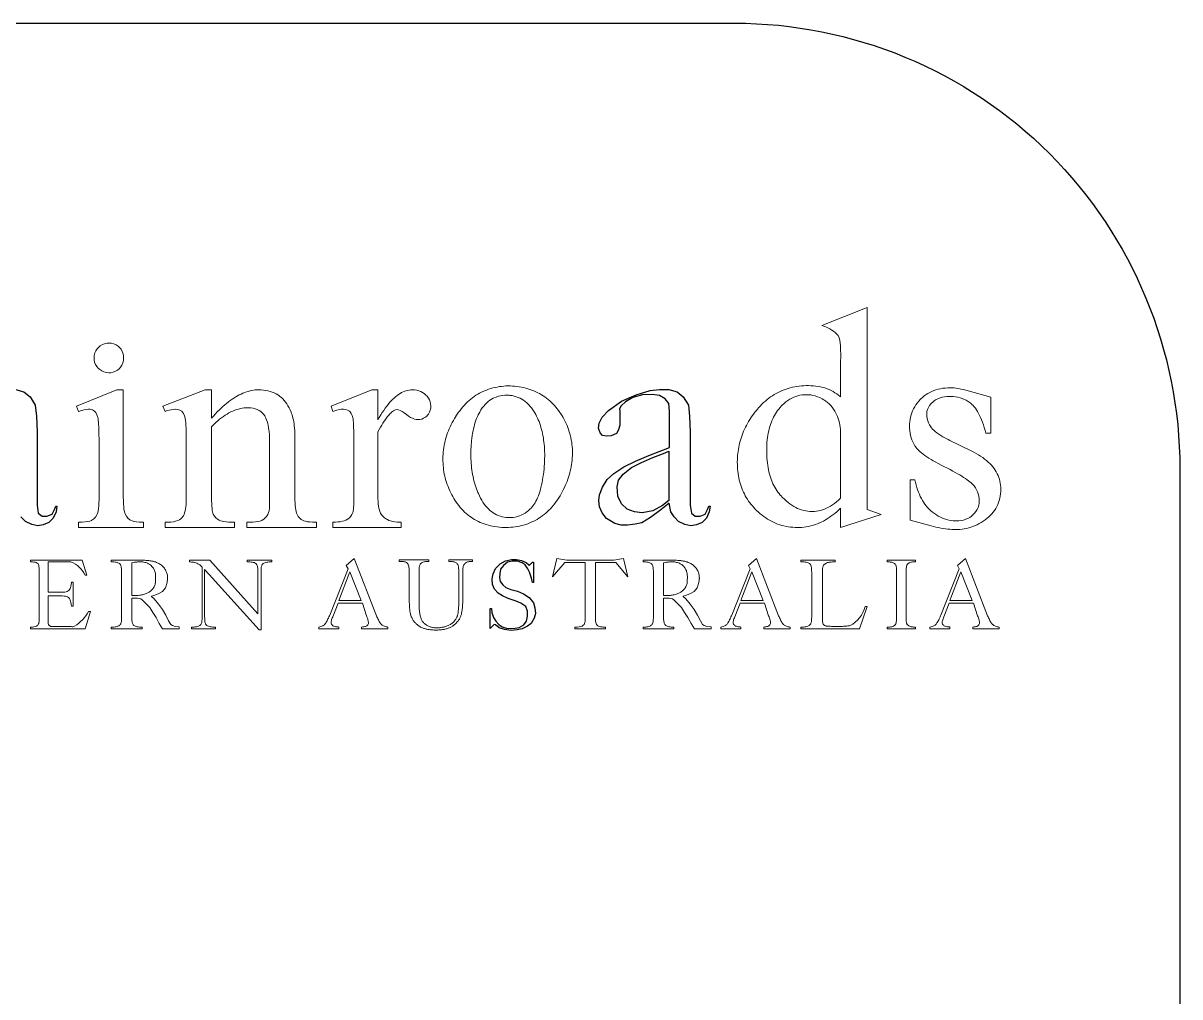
# Model space of a CAD drawing. Extents: x 96 to 963, y -1324 to 251.
# Drawn here: x 221.19 to 247.16, y 228.86 to 250.72 of the extents above; entities that cross this region are included whole.
import ezdxf

# ---------------------------------------------------------------- set-up
doc = ezdxf.new("R2010")
doc.units = 0
doc.header["$LTSCALE"] = 12
doc.header["$MEASUREMENT"] = 0
doc.layers.add('L18', color=4, linetype='CONTINUOUS')
doc.layers.add('L35', color=3, linetype='CONTINUOUS')

msp = doc.modelspace()

# ---------------------------------------------------------------- linework, layer by layer
at = {"layer": 'L18', "lineweight": 0}
for points in [[(239.121, 243.936, -0.102516), (239.459, 243.742), (239.484, 243.706), (239.505, 243.66), (239.522, 243.603), (239.526, 243.582), (239.53, 243.557), (239.533, 243.527), (239.535, 243.493), (239.538, 243.453), (239.54, 243.409), (239.542, 243.361), (239.544, 243.307), (239.545, 243.249), (239.538, 243.101), (239.538, 243.034), (239.539, 242.962), (239.539, 242.885), (239.539, 242.331), (239.533, 242.336), (239.494, 242.368), (239.455, 242.398), (239.414, 242.425), (239.372, 242.451), (239.328, 242.474), (239.283, 242.494), (239.236, 242.513), (239.189, 242.53), (239.14, 242.544), (239.089, 242.556), (239.038, 242.566), (238.985, 242.574), (238.931, 242.579), (238.875, 242.582), (238.818, 242.583), (238.768, 242.583), (238.715, 242.58), (238.663, 242.577), (238.611, 242.571), (238.56, 242.564), (238.51, 242.555), (238.461, 242.545), (238.412, 242.534), (238.365, 242.52), (238.318, 242.505), (238.271, 242.489), (238.226, 242.47), (238.181, 242.451), (238.137, 242.429), (238.094, 242.406), (238.052, 242.382), (238.01, 242.356), (237.969, 242.328), (237.929, 242.299), (237.889, 242.268), (237.851, 242.236), (237.813, 242.201), (237.776, 242.166), (237.739, 242.128), (237.704, 242.09), (237.669, 242.049), (237.65, 242.026), (237.617, 241.985), (237.586, 241.944), (237.557, 241.903), (237.528, 241.861), (237.501, 241.819), (237.475, 241.777), (237.45, 241.734), (237.427, 241.691), (237.405, 241.648), (237.384, 241.604), (237.364, 241.561), (237.346, 241.516), (237.329, 241.472), (237.313, 241.427), (237.298, 241.382), (237.285, 241.337), (237.273, 241.291), (237.263, 241.245), (237.253, 241.199), (237.245, 241.152), (237.238, 241.105), (237.232, 241.058), (237.228, 241.011), (237.225, 240.963), (237.223, 240.915), (237.222, 240.866), (237.223, 240.814), (237.225, 240.761), (237.228, 240.71), (237.233, 240.659), (237.239, 240.608), (237.247, 240.559), (237.256, 240.511), (237.267, 240.463), (237.279, 240.416), (237.292, 240.37), (237.307, 240.325), (237.323, 240.28), (237.34, 240.237), (237.359, 240.194), (237.38, 240.152), (237.401, 240.111), (237.424, 240.07), (237.449, 240.031), (237.475, 239.992), (237.502, 239.954), (237.531, 239.917), (237.561, 239.881), (237.593, 239.846), (237.625, 239.811), (237.656, 239.781), (237.696, 239.743), (237.736, 239.708), (237.777, 239.675), (237.818, 239.643), (237.861, 239.613), (237.903, 239.585), (237.947, 239.56), (237.991, 239.536), (238.036, 239.514), (238.081, 239.494), (238.127, 239.476), (238.174, 239.459), (238.221, 239.445), (238.269, 239.432), (238.318, 239.422), (238.367, 239.413), (238.417, 239.407), (238.467, 239.402), (238.518, 239.399), (238.57, 239.398), (238.606, 239.399), (238.661, 239.401), (238.714, 239.406), (238.767, 239.413), (238.819, 239.422), (238.87, 239.433), (238.92, 239.446), (238.97, 239.462), (239.019, 239.48), (239.067, 239.5), (239.075, 239.503), (239.116, 239.522), (239.158, 239.543), (239.199, 239.566), (239.241, 239.592), (239.283, 239.619), (239.325, 239.649), (239.368, 239.68), (239.41, 239.714), (239.453, 239.75), (239.496, 239.788), (239.539, 239.828), (239.539, 239.398), (240.448, 239.692), (240.134, 239.798), (240.134, 244.338)], [(222.27, 237.175), (222.173, 237.174), (222.138, 237.172), (222.1, 237.172), (221.865, 237.172), (221.837, 237.173), (221.807, 237.177), (221.787, 237.186), (221.774, 237.195), (221.758, 237.221), (221.755, 237.234), (221.752, 237.26), (221.75, 237.297), (221.75, 237.345), (221.75, 237.86), (222.055, 237.86), (222.074, 237.86), (222.108, 237.858), (222.138, 237.853), (222.163, 237.847), (222.184, 237.837), (222.208, 237.822), (222.229, 237.8), (222.245, 237.775), (222.248, 237.766), (222.254, 237.744), (222.261, 237.714), (222.267, 237.676), (222.273, 237.63), (222.311, 237.63), (222.311, 238.168), (222.273, 238.168), (222.273, 238.156), (222.269, 238.117), (222.262, 238.082), (222.254, 238.051), (222.243, 238.025), (222.23, 238.002), (222.214, 237.983), (222.202, 237.974), (222.182, 237.963), (222.158, 237.954), (222.128, 237.948), (222.094, 237.945), (222.055, 237.943), (221.75, 237.943), (221.75, 238.625), (222.225, 238.625), (222.263, 238.624, -0.194471), (222.58, 238.327), (222.619, 238.327), (222.519, 238.665), (221.354, 238.665), (221.354, 238.623), (221.403, 238.623), (221.427, 238.622), (221.458, 238.618), (221.486, 238.608), (221.508, 238.595), (221.526, 238.578), (221.533, 238.567), (221.54, 238.546), (221.546, 238.519), (221.55, 238.485), (221.552, 238.444), (221.553, 238.396), (221.553, 237.393), (221.553, 237.365), (221.552, 237.324), (221.549, 237.29), (221.546, 237.263), (221.542, 237.244), (221.537, 237.233), (221.521, 237.208), (221.497, 237.189), (221.488, 237.184), (221.461, 237.173), (221.433, 237.165), (221.403, 237.163), (221.354, 237.163), (221.354, 237.121), (222.579, 237.121), (222.699, 237.508), (222.658, 237.508, -0.121442), (222.346, 237.18, -0.261254)], [(240.136, 237.623), (240.093, 237.623, -0.210234), (239.752, 237.194), (239.741, 237.192), (239.722, 237.189), (239.702, 237.186), (239.681, 237.184), (239.657, 237.182), (239.632, 237.18), (239.606, 237.179), (239.578, 237.178), (239.549, 237.178), (239.518, 237.178), (239.394, 237.178), (239.367, 237.178), (239.334, 237.178), (239.304, 237.179), (239.278, 237.18), (239.255, 237.181), (239.236, 237.183), (239.22, 237.184), (239.207, 237.187), (239.198, 237.189), (239.182, 237.196), (239.165, 237.209), (239.152, 237.224), (239.149, 237.23), (239.144, 237.244), (239.14, 237.26), (239.136, 237.279), (239.134, 237.302), (239.133, 237.326), (239.132, 237.354), (239.132, 238.366), (239.132, 238.386), (239.133, 238.415), (239.134, 238.441), (239.136, 238.464), (239.138, 238.485), (239.141, 238.503), (239.144, 238.518), (239.148, 238.53), (239.152, 238.54), (239.158, 238.549), (239.17, 238.564), (239.186, 238.577), (239.205, 238.589), (239.227, 238.6), (239.235, 238.604), (239.25, 238.608), (239.267, 238.613), (239.286, 238.616), (239.308, 238.619), (239.332, 238.621), (239.358, 238.623), (239.386, 238.623), (239.416, 238.623), (239.416, 238.665), (238.647, 238.665), (238.647, 238.623), (238.711, 238.623), (238.72, 238.623), (238.745, 238.622), (238.768, 238.618), (238.789, 238.613), (238.809, 238.606), (238.826, 238.597), (238.842, 238.586), (238.857, 238.573), (238.859, 238.571), (238.866, 238.561), (238.872, 238.549), (238.877, 238.534), (238.881, 238.517), (238.885, 238.497), (238.888, 238.474), (238.89, 238.45), (238.891, 238.422), (238.892, 238.392), (238.892, 237.396), (238.892, 237.381), (238.891, 237.353), (238.89, 237.327), (238.887, 237.303), (238.884, 237.283), (238.881, 237.265), (238.876, 237.25), (238.871, 237.237), (238.865, 237.227), (238.864, 237.225), (238.851, 237.21), (238.837, 237.198), (238.82, 237.187), (238.802, 237.179), (238.782, 237.172), (238.76, 237.167), (238.737, 237.164), (238.711, 237.163), (238.647, 237.163), (238.647, 237.121), (239.962, 237.121)]]:
    msp.add_lwpolyline(points, format="xyb", close=True, dxfattribs=at)
for points in [[(223.116, 243.538), (223.076, 243.536), (223.02, 243.525), (222.969, 243.506), (222.922, 243.479), (222.88, 243.442), (222.853, 243.412), (222.821, 243.366), (222.799, 243.317), (222.786, 243.263), (222.781, 243.207), (222.783, 243.166), (222.794, 243.112), (222.814, 243.061), (222.842, 243.014), (222.88, 242.97), (222.91, 242.944), (222.956, 242.912), (223.005, 242.89), (223.059, 242.877), (223.116, 242.872), (223.156, 242.874), (223.21, 242.885), (223.261, 242.905), (223.308, 242.933), (223.351, 242.97), (223.377, 242.999), (223.407, 243.046), (223.429, 243.096), (223.442, 243.149), (223.446, 243.207), (223.444, 243.245), (223.434, 243.3), (223.415, 243.351), (223.388, 243.399), (223.351, 243.442), (223.323, 243.468), (223.276, 243.498), (223.226, 243.52), (223.173, 243.533), (223.116, 243.538)], [(224.428, 238.206), (224.43, 238.224), (224.432, 238.246), (224.433, 238.268), (224.432, 238.286), (224.43, 238.308), (224.428, 238.33), (224.424, 238.35), (224.418, 238.371), (224.412, 238.39), (224.404, 238.41), (224.395, 238.428), (224.385, 238.447), (224.374, 238.464), (224.361, 238.481), (224.348, 238.498), (224.342, 238.504), (224.326, 238.52), (224.31, 238.535), (224.293, 238.55), (224.276, 238.563), (224.258, 238.575), (224.24, 238.587), (224.221, 238.597), (224.201, 238.607), (224.181, 238.615), (224.161, 238.623), (224.14, 238.63), (224.138, 238.63), (224.123, 238.634), (224.107, 238.638), (224.091, 238.642), (224.073, 238.645), (224.054, 238.648), (224.035, 238.651), (224.014, 238.653), (223.993, 238.656), (223.97, 238.658), (223.947, 238.659), (223.923, 238.661), (223.898, 238.662), (223.872, 238.663), (223.845, 238.664), (223.817, 238.665), (223.788, 238.665), (223.758, 238.665), (223.168, 238.665), (223.168, 238.623), (223.229, 238.623), (223.254, 238.622), (223.278, 238.619), (223.299, 238.614), (223.319, 238.607), (223.337, 238.598), (223.353, 238.587), (223.367, 238.573), (223.374, 238.565), (223.38, 238.553), (223.386, 238.539), (223.39, 238.522), (223.394, 238.501), (223.397, 238.478), (223.399, 238.452), (223.4, 238.424), (223.401, 238.392), (223.401, 237.394), (223.401, 237.393), (223.4, 237.362), (223.399, 237.334), (223.397, 237.308), (223.395, 237.286), (223.391, 237.267), (223.387, 237.251), (223.382, 237.237), (223.376, 237.227), (223.366, 237.215), (223.352, 237.201), (223.337, 237.189), (223.319, 237.18), (223.299, 237.173), (223.278, 237.167), (223.254, 237.164), (223.229, 237.163), (223.168, 237.163), (223.168, 237.121), (223.862, 237.121), (223.862, 237.163), (223.799, 237.163), (223.776, 237.164), (223.752, 237.167), (223.731, 237.172), (223.711, 237.179), (223.693, 237.189), (223.677, 237.2), (223.663, 237.213), (223.657, 237.221), (223.65, 237.233), (223.645, 237.247), (223.64, 237.265), (223.636, 237.285), (223.633, 237.308), (223.631, 237.334), (223.63, 237.363), (223.629, 237.394), (223.629, 237.811), (223.756, 237.807), (223.833, 237.799), (223.863, 237.777), (223.945, 237.689), (224.031, 237.598), (224.1, 237.489), (224.178, 237.374), (224.247, 237.24), (224.322, 237.121), (224.696, 237.121), (224.696, 237.166), (224.6, 237.174), (224.544, 237.195), (224.504, 237.219), (224.456, 237.299), (224.392, 237.43), (224.317, 237.553), (224.229, 237.673), (224.13, 237.796), (224.068, 237.847), (224.068, 237.855), (224.122, 237.868), (224.221, 237.905), (224.32, 237.964), (224.384, 238.042), (224.424, 238.159), (224.433, 238.268)], [(236.365, 238.206), (236.367, 238.224), (236.369, 238.246), (236.37, 238.268), (236.369, 238.286), (236.368, 238.308), (236.365, 238.33), (236.361, 238.35), (236.355, 238.371), (236.349, 238.39), (236.341, 238.41), (236.333, 238.428), (236.322, 238.447), (236.311, 238.464), (236.298, 238.481), (236.285, 238.498), (236.279, 238.504), (236.263, 238.52), (236.247, 238.535), (236.23, 238.55), (236.213, 238.563), (236.195, 238.575), (236.177, 238.587), (236.158, 238.597), (236.139, 238.607), (236.119, 238.615), (236.098, 238.623), (236.077, 238.63), (236.075, 238.63), (236.061, 238.634), (236.045, 238.638), (236.028, 238.642), (236.01, 238.645), (235.991, 238.648), (235.972, 238.651), (235.951, 238.653), (235.93, 238.656), (235.908, 238.658), (235.884, 238.659), (235.86, 238.661), (235.835, 238.662), (235.809, 238.663), (235.782, 238.664), (235.754, 238.665), (235.725, 238.665), (235.695, 238.665), (235.105, 238.665), (235.105, 238.623), (235.166, 238.623), (235.191, 238.622), (235.215, 238.619), (235.236, 238.614), (235.256, 238.607), (235.274, 238.598), (235.29, 238.587), (235.305, 238.573), (235.311, 238.565), (235.317, 238.553), (235.323, 238.539), (235.327, 238.522), (235.331, 238.501), (235.334, 238.478), (235.336, 238.452), (235.338, 238.424), (235.338, 238.392), (235.338, 237.394), (235.338, 237.393), (235.338, 237.362), (235.336, 237.334), (235.334, 237.308), (235.332, 237.286), (235.328, 237.267), (235.324, 237.251), (235.319, 237.237), (235.313, 237.227), (235.303, 237.215), (235.289, 237.201), (235.274, 237.189), (235.256, 237.18), (235.236, 237.173), (235.215, 237.167), (235.191, 237.164), (235.166, 237.163), (235.105, 237.163), (235.105, 237.121), (235.799, 237.121), (235.799, 237.163), (235.736, 237.163), (235.713, 237.164), (235.69, 237.167), (235.668, 237.172), (235.648, 237.179), (235.63, 237.189), (235.614, 237.2), (235.6, 237.213), (235.594, 237.221), (235.587, 237.233), (235.582, 237.247), (235.577, 237.265), (235.573, 237.285), (235.57, 237.308), (235.568, 237.334), (235.567, 237.363), (235.566, 237.394), (235.566, 237.811), (235.693, 237.807), (235.77, 237.799), (235.8, 237.777), (235.883, 237.689), (235.968, 237.598), (236.038, 237.489), (236.115, 237.374), (236.185, 237.24), (236.259, 237.121), (236.633, 237.121), (236.633, 237.166), (236.537, 237.174), (236.481, 237.195), (236.441, 237.219), (236.393, 237.299), (236.329, 237.43), (236.254, 237.553), (236.166, 237.673), (236.067, 237.796), (236.006, 237.847), (236.006, 237.855), (236.059, 237.868), (236.158, 237.905), (236.257, 237.964), (236.321, 238.042), (236.361, 238.159), (236.37, 238.268)], [(241.225, 238.665), (240.583, 238.665), (240.583, 238.623), (240.637, 238.623), (240.638, 238.623), (240.656, 238.622), (240.673, 238.62), (240.689, 238.616), (240.706, 238.611), (240.722, 238.604), (240.738, 238.596), (240.752, 238.586), (240.766, 238.574), (240.776, 238.561), (240.783, 238.547), (240.786, 238.541), (240.788, 238.529), (240.791, 238.516), (240.793, 238.501), (240.795, 238.483), (240.796, 238.464), (240.797, 238.442), (240.797, 238.418), (240.798, 238.392), (240.798, 237.395), (240.798, 237.393), (240.797, 237.366), (240.797, 237.342), (240.795, 237.319), (240.793, 237.299), (240.791, 237.281), (240.788, 237.264), (240.785, 237.25), (240.781, 237.238), (240.776, 237.227), (240.771, 237.219), (240.762, 237.209), (240.751, 237.198), (240.739, 237.189), (240.725, 237.181), (240.71, 237.175), (240.693, 237.17), (240.676, 237.166), (240.657, 237.164), (240.637, 237.163), (240.583, 237.163), (240.583, 237.121), (241.225, 237.121), (241.225, 237.163), (241.171, 237.163), (241.17, 237.163), (241.153, 237.164), (241.136, 237.166), (241.119, 237.17), (241.102, 237.175), (241.086, 237.182), (241.07, 237.191), (241.055, 237.201), (241.042, 237.213), (241.031, 237.226), (241.024, 237.24), (241.022, 237.246), (241.019, 237.257), (241.017, 237.27), (241.014, 237.286), (241.013, 237.303), (241.011, 237.323), (241.01, 237.345), (241.01, 237.369), (241.01, 237.395), (241.01, 238.392), (241.01, 238.395), (241.01, 238.421), (241.011, 238.445), (241.012, 238.468), (241.014, 238.488), (241.017, 238.506), (241.02, 238.522), (241.023, 238.537), (241.027, 238.549), (241.032, 238.559), (241.037, 238.568), (241.046, 238.577), (241.057, 238.588), (241.069, 238.597), (241.083, 238.605), (241.098, 238.612), (241.114, 238.617), (241.132, 238.62), (241.151, 238.623), (241.171, 238.623), (241.225, 238.623), (241.225, 238.665)]]:
    msp.add_lwpolyline(points, dxfattribs=at)
for points in [[(231.478, 242.435), (231.437, 242.414), (231.396, 242.39), (231.355, 242.366), (231.315, 242.339), (231.277, 242.311), (231.239, 242.282), (231.202, 242.25), (231.166, 242.217), (231.13, 242.183), (231.096, 242.147), (231.062, 242.109), (231.029, 242.069), (230.997, 242.028), (230.966, 241.985), (230.935, 241.941), (230.906, 241.895), (230.902, 241.89), (230.875, 241.845), (230.849, 241.799), (230.824, 241.753), (230.8, 241.707), (230.778, 241.661), (230.757, 241.615), (230.738, 241.568), (230.72, 241.522), (230.704, 241.475), (230.688, 241.428), (230.675, 241.381), (230.663, 241.334), (230.652, 241.287), (230.642, 241.239), (230.634, 241.192), (230.627, 241.144), (230.622, 241.096), (230.622, 241.092), (230.618, 241.041), (230.615, 240.99), (230.614, 240.94), (230.614, 240.89), (230.616, 240.84), (230.619, 240.791), (230.623, 240.742), (230.629, 240.693), (230.637, 240.645), (230.645, 240.597), (230.655, 240.549), (230.667, 240.502), (230.68, 240.455), (230.694, 240.408), (230.71, 240.361), (230.728, 240.315), (230.746, 240.27), (230.766, 240.224), (230.788, 240.179), (230.811, 240.134), (230.836, 240.09), (230.861, 240.046), (230.883, 240.011), (230.911, 239.968), (230.94, 239.927), (230.97, 239.888), (231.001, 239.849), (231.033, 239.813), (231.067, 239.778), (231.101, 239.744), (231.136, 239.712), (231.172, 239.682), (231.209, 239.653), (231.247, 239.626), (231.286, 239.6), (231.326, 239.576), (231.367, 239.553), (231.409, 239.532), (231.452, 239.513), (231.496, 239.494), (231.541, 239.478), (231.587, 239.463), (231.633, 239.449), (231.681, 239.437), (231.73, 239.427), (231.78, 239.418), (231.831, 239.411), (231.883, 239.405), (231.933, 239.401), (231.984, 239.399), (232.035, 239.398), (232.085, 239.399), (232.135, 239.402), (232.185, 239.406), (232.234, 239.412), (232.282, 239.42), (232.331, 239.429), (232.378, 239.44), (232.426, 239.453), (232.472, 239.467), (232.519, 239.483), (232.565, 239.502), (232.611, 239.521), (232.656, 239.542), (232.684, 239.557), (232.726, 239.58), (232.767, 239.604), (232.806, 239.631), (232.845, 239.658), (232.884, 239.688), (232.921, 239.718), (232.957, 239.751), (232.992, 239.784), (233.027, 239.82), (233.06, 239.857), (233.093, 239.896), (233.125, 239.936), (233.156, 239.978), (233.186, 240.021), (233.215, 240.065), (233.243, 240.112), (233.267, 240.153), (233.292, 240.199), (233.316, 240.246), (233.339, 240.293), (233.361, 240.339), (233.381, 240.386), (233.4, 240.433), (233.417, 240.48), (233.433, 240.527), (233.448, 240.574), (233.461, 240.622), (233.473, 240.669), (233.484, 240.716), (233.493, 240.763), (233.501, 240.811), (233.508, 240.858), (233.513, 240.906), (233.513, 240.912), (233.518, 240.963), (233.52, 241.014), (233.521, 241.065), (233.521, 241.115), (233.519, 241.165), (233.515, 241.214), (233.511, 241.263), (233.504, 241.312), (233.496, 241.36), (233.487, 241.408), (233.476, 241.455), (233.464, 241.502), (233.45, 241.549), (233.435, 241.595), (233.418, 241.641), (233.4, 241.686), (233.381, 241.731), (233.36, 241.776), (233.337, 241.82), (233.313, 241.864), (233.287, 241.907), (233.26, 241.951), (233.239, 241.982), (233.21, 242.023), (233.18, 242.063), (233.149, 242.101), (233.116, 242.138), (233.084, 242.173), (233.049, 242.207), (233.014, 242.239), (232.978, 242.271), (232.941, 242.3), (232.903, 242.328), (232.864, 242.354), (232.825, 242.379), (232.784, 242.403), (232.742, 242.425), (232.7, 242.445), (232.656, 242.464), (232.611, 242.482), (232.566, 242.498), (232.519, 242.513), (232.472, 242.526), (232.423, 242.538), (232.374, 242.548), (232.324, 242.557), (232.272, 242.564), (232.22, 242.57), (232.177, 242.573), (232.127, 242.575), (232.078, 242.576), (232.028, 242.575), (231.979, 242.572), (231.93, 242.567), (231.881, 242.561), (231.833, 242.552), (231.784, 242.542), (231.736, 242.53), (231.688, 242.517), (231.64, 242.501), (231.592, 242.484), (231.545, 242.465), (231.498, 242.444)], [(242.141, 239.546), (242.121, 239.546), (242.069, 239.548), (242.019, 239.554), (241.969, 239.563), (241.921, 239.575), (241.873, 239.59), (241.826, 239.608), (241.78, 239.628), (241.734, 239.652), (241.69, 239.679), (241.646, 239.709), (241.603, 239.742), (241.561, 239.778), (241.554, 239.784), (241.521, 239.816), (241.49, 239.85), (241.459, 239.886), (241.43, 239.924), (241.403, 239.964), (241.378, 240.005), (241.353, 240.049), (241.33, 240.095), (241.309, 240.143), (241.289, 240.192), (241.27, 240.244), (241.253, 240.297), (241.237, 240.353), (241.223, 240.41), (241.21, 240.47), (241.102, 240.47), (241.102, 239.56), (241.57, 239.433), (241.627, 239.419), (241.682, 239.407), (241.737, 239.395), (241.79, 239.385), (241.842, 239.376), (241.893, 239.369), (241.944, 239.363), (241.993, 239.358), (242.041, 239.355), (242.088, 239.353), (242.134, 239.352), (242.163, 239.353), (242.215, 239.355), (242.266, 239.36), (242.317, 239.367), (242.367, 239.377), (242.416, 239.389), (242.464, 239.404), (242.512, 239.42), (242.56, 239.439), (242.606, 239.461), (242.652, 239.485), (242.697, 239.511), (242.741, 239.54), (242.785, 239.571), (242.828, 239.605), (242.859, 239.631), (242.897, 239.666), (242.933, 239.703), (242.965, 239.742), (242.995, 239.782), (243.022, 239.823), (243.046, 239.866), (243.067, 239.911), (243.085, 239.957), (243.101, 240.004), (243.113, 240.053), (243.124, 240.103), (243.131, 240.155), (243.135, 240.209), (243.136, 240.263), (243.135, 240.304), (243.132, 240.349), (243.126, 240.394), (243.117, 240.437), (243.106, 240.48), (243.092, 240.522), (243.076, 240.564), (243.057, 240.604), (243.036, 240.644), (243.012, 240.683), (242.986, 240.722), (242.957, 240.759), (242.926, 240.796), (242.892, 240.831), (242.855, 240.867), (242.816, 240.901), (242.774, 240.934), (242.73, 240.967), (242.684, 240.999), (242.634, 241.03), (242.582, 241.06), (242.528, 241.09), (242.471, 241.119), (241.993, 241.351), (241.952, 241.372), (241.892, 241.403), (241.838, 241.433), (241.787, 241.463), (241.742, 241.493), (241.7, 241.522), (241.663, 241.551), (241.631, 241.58), (241.604, 241.608), (241.58, 241.636), (241.564, 241.658), (241.537, 241.701), (241.515, 241.746), (241.497, 241.793), (241.485, 241.844), (241.478, 241.896), (241.476, 241.951), (241.476, 241.957), (241.48, 242.004), (241.492, 242.05), (241.512, 242.094), (241.539, 242.138), (241.574, 242.179), (241.616, 242.22), (241.643, 242.241), (241.683, 242.268), (241.726, 242.29), (241.772, 242.308), (241.821, 242.323), (241.873, 242.333), (241.928, 242.339), (241.987, 242.341), (242.012, 242.341), (242.068, 242.338), (242.122, 242.332), (242.174, 242.322), (242.224, 242.31), (242.272, 242.294), (242.319, 242.275), (242.363, 242.253), (242.405, 242.227), (242.446, 242.199), (242.485, 242.167), (242.489, 242.163), (242.515, 242.137), (242.541, 242.108), (242.567, 242.075), (242.592, 242.039), (242.616, 242), (242.639, 241.958), (242.662, 241.913), (242.684, 241.865), (242.706, 241.814), (242.726, 241.76), (242.746, 241.702), (242.766, 241.642), (242.784, 241.578), (242.802, 241.512), (242.91, 241.512), (242.91, 242.325), (242.351, 242.481), (242.294, 242.495), (242.24, 242.507), (242.188, 242.517), (242.137, 242.525), (242.089, 242.53), (242.043, 242.533), (242, 242.534), (241.944, 242.533), (241.888, 242.529), (241.834, 242.523), (241.782, 242.514), (241.732, 242.503), (241.682, 242.489), (241.635, 242.472), (241.589, 242.453), (241.544, 242.432), (241.501, 242.407), (241.46, 242.381), (241.42, 242.351), (241.381, 242.32), (241.345, 242.285), (241.329, 242.27), (241.294, 242.232), (241.261, 242.192), (241.231, 242.151), (241.204, 242.109), (241.18, 242.065), (241.158, 242.02), (241.14, 241.973), (241.125, 241.926), (241.112, 241.876), (241.102, 241.826), (241.094, 241.774), (241.09, 241.72), (241.089, 241.666), (241.09, 241.624), (241.094, 241.568), (241.1, 241.514), (241.11, 241.462), (241.124, 241.412), (241.14, 241.364), (241.16, 241.319), (241.182, 241.275), (241.208, 241.234), (241.236, 241.194), (241.247, 241.181), (241.27, 241.154), (241.296, 241.127), (241.326, 241.1), (241.359, 241.072), (241.395, 241.043), (241.434, 241.014), (241.476, 240.985), (241.522, 240.956), (241.57, 240.925), (241.621, 240.895), (241.676, 240.864), (241.734, 240.832), (241.795, 240.8), (241.859, 240.768), (241.873, 240.761), (241.937, 240.729), (241.999, 240.697), (242.057, 240.666), (242.112, 240.636), (242.165, 240.606), (242.214, 240.577), (242.26, 240.55), (242.303, 240.523), (242.342, 240.497), (242.379, 240.471), (242.412, 240.447), (242.443, 240.423), (242.47, 240.4), (242.494, 240.378), (242.503, 240.369), (242.538, 240.33), (242.568, 240.289), (242.594, 240.246), (242.614, 240.201), (242.63, 240.153), (242.642, 240.104), (242.649, 240.052), (242.652, 239.998), (242.649, 239.947), (242.64, 239.896), (242.626, 239.848), (242.606, 239.803), (242.58, 239.76), (242.548, 239.719), (242.511, 239.68), (242.479, 239.653), (242.439, 239.625), (242.396, 239.6), (242.35, 239.581), (242.302, 239.565), (242.251, 239.554), (242.197, 239.548)], [(223.439, 242.488), (223.294, 242.488), (222.39, 242.121), (222.436, 242.003), (222.437, 242.004), (222.5, 242.025), (222.558, 242.04), (222.611, 242.049), (222.659, 242.053), (222.693, 242.051), (222.749, 242.038), (222.793, 242.013), (222.822, 241.979), (222.847, 241.93), (222.865, 241.866), (222.866, 241.864), (222.871, 241.835), (222.875, 241.8), (222.879, 241.759), (222.883, 241.713), (222.886, 241.662), (222.889, 241.604), (222.891, 241.541), (222.893, 241.473), (222.894, 241.399), (222.895, 241.319), (222.895, 241.233), (222.895, 240.076), (222.895, 240.021), (222.892, 239.948), (222.888, 239.882), (222.882, 239.824), (222.874, 239.775), (222.864, 239.733), (222.852, 239.7), (222.842, 239.68), (222.811, 239.63), (222.774, 239.589), (222.731, 239.559), (222.722, 239.554), (222.686, 239.541), (222.639, 239.53), (222.581, 239.522), (222.514, 239.518), (222.436, 239.516), (222.436, 239.398), (223.894, 239.398), (223.894, 239.516), (223.874, 239.516), (223.8, 239.519), (223.736, 239.525), (223.682, 239.534), (223.637, 239.546), (223.603, 239.562), (223.585, 239.573), (223.543, 239.607), (223.508, 239.651), (223.481, 239.703), (223.474, 239.722), (223.463, 239.76), (223.454, 239.806), (223.447, 239.861), (223.443, 239.924), (223.44, 239.996), (223.439, 240.076)], [(224.323, 242.121), (224.375, 242.003), (224.412, 242.016), (224.466, 242.032), (224.516, 242.043), (224.562, 242.05), (224.605, 242.053), (224.61, 242.053), (224.664, 242.047), (224.711, 242.033), (224.75, 242.01), (224.77, 241.99), (224.793, 241.954), (224.813, 241.907), (224.829, 241.849), (224.831, 241.839), (224.834, 241.817), (224.837, 241.79), (224.84, 241.759), (224.842, 241.723), (224.845, 241.682), (224.847, 241.637), (224.848, 241.587), (224.85, 241.532), (224.851, 241.473), (224.852, 241.41), (224.853, 241.341), (224.853, 241.268), (224.853, 241.19), (224.853, 240.076), (224.853, 240.046), (224.851, 239.981), (224.847, 239.921), (224.842, 239.865), (224.835, 239.815), (224.826, 239.769), (224.815, 239.728), (224.802, 239.692), (224.787, 239.661), (224.771, 239.634), (224.761, 239.622), (224.733, 239.594), (224.699, 239.57), (224.66, 239.551), (224.614, 239.536), (224.563, 239.525), (224.506, 239.518), (224.444, 239.516), (224.375, 239.516), (224.375, 239.398), (225.933, 239.398), (225.933, 239.516), (225.872, 239.517), (225.807, 239.519), (225.749, 239.524), (225.699, 239.53), (225.656, 239.539), (225.62, 239.549), (225.593, 239.562), (225.552, 239.586), (225.516, 239.617), (225.485, 239.655), (225.459, 239.699), (225.451, 239.718), (225.443, 239.747), (225.436, 239.782), (225.431, 239.826), (225.426, 239.877), (225.423, 239.936), (225.421, 240.003), (225.421, 240.076), (225.421, 241.659), (225.431, 241.67), (225.473, 241.713), (225.516, 241.753), (225.558, 241.791), (225.6, 241.827), (225.642, 241.86), (225.685, 241.891), (225.727, 241.92), (225.769, 241.946), (225.811, 241.97), (225.854, 241.992), (225.896, 242.012), (225.939, 242.029), (225.981, 242.044), (226.023, 242.057), (226.066, 242.067), (226.108, 242.075), (226.151, 242.081), (226.193, 242.084), (226.236, 242.085), (226.243, 242.085), (226.299, 242.083), (226.351, 242.075), (226.4, 242.064), (226.444, 242.048), (226.486, 242.027), (226.523, 242.003), (226.557, 241.973), (226.587, 241.94), (226.614, 241.902), (226.626, 241.882), (226.641, 241.849), (226.656, 241.813), (226.669, 241.775), (226.68, 241.734), (226.691, 241.69), (226.7, 241.644), (226.707, 241.594), (226.713, 241.542), (226.718, 241.487), (226.722, 241.429), (226.724, 241.369), (226.724, 241.305), (226.724, 240.076), (226.724, 240.049), (226.724, 239.976), (226.723, 239.914), (226.72, 239.862), (226.718, 239.82), (226.714, 239.789), (226.711, 239.768), (226.7, 239.734), (226.68, 239.688), (226.654, 239.646), (226.625, 239.611), (226.59, 239.581), (226.578, 239.574), (226.545, 239.556), (226.505, 239.541), (226.458, 239.53), (226.405, 239.522), (226.346, 239.518), (226.28, 239.516), (226.215, 239.516), (226.215, 239.398), (227.773, 239.398), (227.773, 239.516), (227.756, 239.516), (227.689, 239.518), (227.629, 239.522), (227.576, 239.528), (227.531, 239.537), (227.494, 239.548), (227.464, 239.562), (227.433, 239.58), (227.395, 239.611), (227.364, 239.648), (227.34, 239.69), (227.339, 239.692), (227.328, 239.72), (227.318, 239.754), (227.31, 239.794), (227.304, 239.839), (227.299, 239.89), (227.295, 239.946), (227.292, 240.008), (227.292, 240.076), (227.292, 241.358), (227.292, 241.394), (227.291, 241.456), (227.289, 241.515), (227.286, 241.572), (227.282, 241.625), (227.277, 241.677), (227.271, 241.725), (227.264, 241.771), (227.257, 241.814), (227.248, 241.855), (227.238, 241.893), (227.228, 241.928), (227.216, 241.961), (227.207, 241.985), (227.184, 242.036), (227.161, 242.084), (227.135, 242.13), (227.109, 242.172), (227.081, 242.212), (227.051, 242.249), (227.021, 242.283), (226.989, 242.314), (226.955, 242.342), (226.92, 242.367), (226.908, 242.375), (226.867, 242.398), (226.824, 242.42), (226.78, 242.438), (226.733, 242.453), (226.685, 242.466), (226.635, 242.476), (226.584, 242.483), (226.531, 242.487), (226.477, 242.488), (226.439, 242.488), (226.4, 242.485), (226.361, 242.48), (226.322, 242.474), (226.283, 242.465), (226.243, 242.455), (226.204, 242.442), (226.164, 242.428), (226.124, 242.412), (226.084, 242.395), (226.043, 242.375), (226.003, 242.353), (225.962, 242.33), (225.922, 242.305), (225.881, 242.277), (225.84, 242.248), (225.798, 242.217), (225.757, 242.184), (225.716, 242.149), (225.674, 242.112), (225.632, 242.074), (225.59, 242.033), (225.548, 241.991), (225.506, 241.947), (225.463, 241.901), (225.421, 241.853), (225.421, 242.488), (225.273, 242.488)], [(228.108, 242.121), (228.141, 242.003), (228.185, 242.019), (228.235, 242.034), (228.282, 242.044), (228.327, 242.051), (228.37, 242.053), (228.382, 242.052), (228.431, 242.046), (228.475, 242.031), (228.514, 242.006), (228.529, 241.993), (228.556, 241.958), (228.577, 241.915), (228.593, 241.862), (228.596, 241.847), (228.598, 241.824), (228.601, 241.796), (228.603, 241.763), (228.605, 241.725), (228.607, 241.682), (228.608, 241.634), (228.61, 241.58), (228.611, 241.522), (228.612, 241.458), (228.612, 241.389), (228.613, 241.315), (228.613, 241.237), (228.613, 240.073), (228.613, 240.03), (228.612, 239.96), (228.61, 239.9), (228.608, 239.849), (228.605, 239.808), (228.601, 239.777), (228.596, 239.755), (228.591, 239.737), (228.571, 239.69), (228.546, 239.65), (228.517, 239.615), (228.481, 239.588), (228.471, 239.582), (228.437, 239.564), (228.399, 239.55), (228.356, 239.537), (228.309, 239.528), (228.257, 239.521), (228.201, 239.517), (228.141, 239.516), (228.141, 239.398), (229.677, 239.398), (229.677, 239.516), (229.64, 239.516), (229.583, 239.52), (229.531, 239.525), (229.483, 239.534), (229.44, 239.545), (229.401, 239.558), (229.366, 239.575), (229.344, 239.588), (229.302, 239.617), (229.266, 239.649), (229.238, 239.684), (229.215, 239.722), (229.201, 239.755), (229.189, 239.793), (229.178, 239.834), (229.169, 239.879), (229.162, 239.929), (229.157, 239.982), (229.154, 240.039), (229.153, 240.099), (229.153, 241.538), (229.156, 241.545), (229.185, 241.598), (229.213, 241.649), (229.24, 241.697), (229.268, 241.743), (229.296, 241.785), (229.323, 241.825), (229.35, 241.861), (229.377, 241.895), (229.404, 241.927), (229.431, 241.955), (229.458, 241.981), (229.462, 241.984), (229.505, 242.018), (229.546, 242.039), (229.585, 242.046), (229.587, 242.046), (229.618, 242.041), (229.654, 242.027), (229.697, 242.005), (229.744, 241.974), (229.798, 241.934), (229.843, 241.9), (229.888, 241.871), (229.932, 241.849), (229.974, 241.833), (230.015, 241.823), (230.054, 241.82), (230.093, 241.822), (230.138, 241.832), (230.18, 241.85), (230.22, 241.875), (230.257, 241.908), (230.258, 241.909), (230.288, 241.946), (230.312, 241.986), (230.329, 242.029), (230.339, 242.075), (230.342, 242.125), (230.342, 242.13), (230.338, 242.176), (230.328, 242.22), (230.312, 242.263), (230.289, 242.304), (230.26, 242.343), (230.224, 242.38), (230.195, 242.405), (230.157, 242.43), (230.116, 242.451), (230.073, 242.467), (230.026, 242.479), (229.978, 242.486), (229.926, 242.488), (229.926, 242.488), (229.892, 242.487), (229.857, 242.483), (229.823, 242.477), (229.789, 242.468), (229.755, 242.456), (229.721, 242.442), (229.687, 242.426), (229.653, 242.407), (229.619, 242.385), (229.585, 242.361), (229.551, 242.334), (229.518, 242.305), (229.484, 242.273), (229.451, 242.238), (229.417, 242.201), (229.384, 242.161), (229.351, 242.119), (229.318, 242.075), (229.285, 242.028), (229.252, 241.978), (229.219, 241.926), (229.186, 241.871), (229.153, 241.813), (229.153, 242.488), (229.015, 242.488)], [(232.045, 239.623), (232.033, 239.625), (231.987, 239.631), (231.943, 239.64), (231.9, 239.653), (231.858, 239.667), (231.818, 239.685), (231.779, 239.705), (231.741, 239.728), (231.705, 239.754), (231.669, 239.782), (231.635, 239.813), (231.603, 239.847), (231.571, 239.884), (231.541, 239.923), (231.512, 239.966), (231.484, 240.011), (231.458, 240.058), (231.432, 240.108), (231.409, 240.162), (231.4, 240.182), (231.382, 240.225), (231.366, 240.268), (231.351, 240.312), (231.336, 240.357), (231.323, 240.402), (231.31, 240.448), (231.299, 240.494), (231.289, 240.541), (231.28, 240.589), (231.271, 240.637), (231.264, 240.685), (231.258, 240.734), (231.252, 240.784), (231.248, 240.834), (231.245, 240.885), (231.242, 240.936), (231.241, 240.988), (231.241, 241.041), (231.242, 241.094), (231.243, 241.148), (231.246, 241.202), (231.25, 241.256), (231.255, 241.312), (231.258, 241.343), (231.265, 241.401), (231.272, 241.457), (231.281, 241.512), (231.291, 241.565), (231.302, 241.616), (231.314, 241.666), (231.326, 241.713), (231.341, 241.759), (231.356, 241.804), (231.371, 241.846), (231.388, 241.887), (231.407, 241.926), (231.425, 241.964), (231.439, 241.988), (231.468, 242.037), (231.498, 242.082), (231.53, 242.124), (231.562, 242.162), (231.596, 242.196), (231.631, 242.227), (231.667, 242.255), (231.705, 242.279), (231.744, 242.299), (231.76, 242.307), (231.81, 242.327), (231.859, 242.343), (231.908, 242.355), (231.956, 242.364), (232.004, 242.369), (232.052, 242.37), (232.099, 242.367), (232.117, 242.365), (232.165, 242.358), (232.212, 242.348), (232.258, 242.335), (232.302, 242.319), (232.345, 242.3), (232.386, 242.278), (232.425, 242.253), (232.463, 242.226), (232.5, 242.195), (232.535, 242.161), (232.568, 242.125), (232.6, 242.085), (232.631, 242.043), (232.659, 241.998), (232.676, 241.971), (232.696, 241.933), (232.717, 241.894), (232.735, 241.855), (232.754, 241.815), (232.771, 241.774), (232.786, 241.732), (232.801, 241.689), (232.815, 241.645), (232.827, 241.601), (232.839, 241.555), (232.85, 241.509), (232.859, 241.462), (232.868, 241.414), (232.875, 241.365), (232.881, 241.316), (232.887, 241.265), (232.891, 241.214), (232.894, 241.161), (232.896, 241.108), (232.898, 241.054), (232.898, 240.999), (232.897, 240.944), (232.895, 240.887), (232.892, 240.83), (232.888, 240.772), (232.883, 240.712), (232.876, 240.65), (232.868, 240.586), (232.859, 240.524), (232.85, 240.465), (232.839, 240.407), (232.828, 240.352), (232.815, 240.299), (232.802, 240.248), (232.788, 240.2), (232.772, 240.153), (232.756, 240.109), (232.739, 240.067), (232.721, 240.028), (232.701, 239.99), (232.682, 239.955), (232.66, 239.921), (232.638, 239.89), (232.616, 239.861), (232.592, 239.835), (232.574, 239.817), (232.536, 239.782), (232.497, 239.75), (232.457, 239.722), (232.416, 239.696), (232.373, 239.675), (232.33, 239.657), (232.285, 239.643), (232.239, 239.632), (232.192, 239.625), (232.144, 239.621), (232.095, 239.621)], [(239.073, 242.313), (239.125, 242.288), (239.167, 242.264), (239.208, 242.236), (239.247, 242.205), (239.284, 242.171), (239.319, 242.135), (239.351, 242.096), (239.381, 242.055), (239.409, 242.01), (239.428, 241.976), (239.45, 241.933), (239.469, 241.889), (239.487, 241.844), (239.502, 241.798), (239.514, 241.751), (239.525, 241.703), (239.533, 241.654), (239.539, 241.604), (239.539, 240.057), (239.535, 240.053), (239.491, 240.013), (239.448, 239.975), (239.404, 239.94), (239.359, 239.909), (239.315, 239.88), (239.27, 239.855), (239.225, 239.832), (239.18, 239.812), (239.135, 239.796), (239.089, 239.782), (239.043, 239.772), (238.997, 239.765), (238.951, 239.76), (238.905, 239.759), (238.901, 239.759), (238.853, 239.76), (238.805, 239.764), (238.758, 239.772), (238.712, 239.781), (238.666, 239.794), (238.621, 239.809), (238.576, 239.827), (238.532, 239.848), (238.488, 239.872), (238.445, 239.898), (238.403, 239.927), (238.361, 239.958), (238.319, 239.993), (238.279, 240.03), (238.238, 240.07), (238.199, 240.113), (238.186, 240.127), (238.159, 240.159), (238.133, 240.193), (238.109, 240.228), (238.085, 240.264), (238.063, 240.301), (238.043, 240.34), (238.023, 240.379), (238.005, 240.421), (237.988, 240.463), (237.972, 240.506), (237.958, 240.551), (237.944, 240.597), (237.932, 240.644), (237.922, 240.693), (237.912, 240.743), (237.904, 240.793), (237.897, 240.846), (237.891, 240.899), (237.887, 240.954), (237.884, 241.01), (237.882, 241.067), (237.882, 241.125), (237.882, 241.14), (237.883, 241.198), (237.885, 241.255), (237.888, 241.31), (237.893, 241.364), (237.9, 241.417), (237.907, 241.469), (237.916, 241.519), (237.927, 241.568), (237.938, 241.616), (237.951, 241.662), (237.965, 241.708), (237.981, 241.751), (237.998, 241.794), (238.016, 241.836), (238.036, 241.876), (238.056, 241.915), (238.079, 241.952), (238.102, 241.989), (238.127, 242.024), (238.153, 242.058), (238.181, 242.09), (238.209, 242.122), (238.232, 242.144), (238.273, 242.182), (238.314, 242.216), (238.356, 242.248), (238.399, 242.276), (238.443, 242.3), (238.488, 242.321), (238.534, 242.339), (238.58, 242.354), (238.628, 242.366), (238.676, 242.374), (238.725, 242.379), (238.775, 242.38), (238.821, 242.379), (238.87, 242.373), (238.92, 242.364), (238.971, 242.351), (239.022, 242.334)], [(225.209, 237.388), (225.208, 237.357), (225.207, 237.329), (225.205, 237.304), (225.202, 237.282), (225.198, 237.263), (225.193, 237.246), (225.188, 237.233), (225.181, 237.222), (225.173, 237.212), (225.159, 237.199), (225.142, 237.188), (225.124, 237.179), (225.103, 237.172), (225.08, 237.167), (225.055, 237.164), (225.027, 237.163), (224.969, 237.163), (224.969, 237.121), (225.506, 237.121), (225.506, 237.163), (225.446, 237.163), (225.419, 237.164), (225.394, 237.167), (225.37, 237.172), (225.349, 237.179), (225.331, 237.188), (225.314, 237.198), (225.299, 237.211), (225.294, 237.217), (225.287, 237.229), (225.282, 237.243), (225.277, 237.26), (225.272, 237.28), (225.269, 237.303), (225.267, 237.329), (225.266, 237.357), (225.265, 237.389), (225.265, 238.451), (225.365, 238.34), (226.485, 237.096), (226.53, 237.096), (226.53, 238.398), (226.53, 238.398), (226.53, 238.429), (226.532, 238.457), (226.534, 238.482), (226.537, 238.504), (226.541, 238.524), (226.545, 238.54), (226.551, 238.553), (226.557, 238.564), (226.565, 238.573), (226.579, 238.587), (226.596, 238.598), (226.614, 238.607), (226.635, 238.614), (226.658, 238.619), (226.683, 238.622), (226.71, 238.623), (226.77, 238.623), (226.77, 238.665), (226.221, 238.665), (226.221, 238.623), (226.28, 238.623), (226.308, 238.622), (226.333, 238.619), (226.356, 238.614), (226.377, 238.608), (226.396, 238.599), (226.412, 238.588), (226.427, 238.575), (226.432, 238.569), (226.439, 238.558), (226.445, 238.543), (226.45, 238.526), (226.454, 238.506), (226.458, 238.483), (226.46, 238.458), (226.461, 238.429), (226.462, 238.398), (226.462, 237.457), (225.381, 238.665), (224.921, 238.665), (224.921, 238.623), (224.942, 238.623), (224.969, 238.622), (224.993, 238.62), (225.014, 238.617), (225.031, 238.613), (225.039, 238.611), (225.065, 238.602), (225.088, 238.594), (225.109, 238.585), (225.128, 238.576), (225.144, 238.566), (225.153, 238.56), (225.166, 238.549), (225.18, 238.537), (225.197, 238.522), (225.209, 238.51), (225.209, 237.389)], [(228.444, 238.541), (228.484, 238.468), (228.072, 237.43), (228.065, 237.413), (228.054, 237.388), (228.043, 237.364), (228.033, 237.343), (228.023, 237.322), (228.013, 237.303), (228.003, 237.285), (227.993, 237.268), (227.984, 237.254), (227.974, 237.24), (227.965, 237.228), (227.956, 237.217), (227.947, 237.208), (227.941, 237.202), (227.929, 237.195), (227.915, 237.188), (227.897, 237.181), (227.876, 237.174), (227.852, 237.169), (227.825, 237.163), (227.825, 237.121), (228.276, 237.121), (228.276, 237.163), (228.263, 237.164), (228.236, 237.167), (228.213, 237.17), (228.192, 237.175), (228.173, 237.18), (228.158, 237.185), (228.145, 237.192), (228.135, 237.199), (228.124, 237.209), (228.112, 237.224), (228.105, 237.242), (228.102, 237.26), (228.103, 237.272), (228.105, 237.288), (228.109, 237.305), (228.114, 237.325), (228.121, 237.346), (228.13, 237.369), (228.14, 237.394), (228.263, 237.699), (228.807, 237.699), (228.897, 237.416), (228.899, 237.413), (228.909, 237.388), (228.917, 237.364), (228.925, 237.342), (228.931, 237.321), (228.935, 237.303), (228.939, 237.286), (228.941, 237.271), (228.941, 237.258), (228.94, 237.244), (228.935, 237.225), (228.925, 237.209), (228.91, 237.194), (228.906, 237.19), (228.893, 237.183), (228.878, 237.177), (228.86, 237.172), (228.839, 237.168), (228.815, 237.165), (228.789, 237.163), (228.789, 237.121), (229.38, 237.121), (229.38, 237.163), (229.36, 237.165), (229.338, 237.168), (229.318, 237.173), (229.299, 237.179), (229.282, 237.186), (229.266, 237.195), (229.251, 237.204), (229.237, 237.216), (229.233, 237.22), (229.224, 237.23), (229.214, 237.241), (229.205, 237.254), (229.195, 237.268), (229.185, 237.284), (229.175, 237.302), (229.165, 237.322), (229.155, 237.343), (229.144, 237.366), (229.133, 237.39), (229.123, 237.416), (228.623, 238.701)], [(230.477, 237.145), (230.457, 237.146), (230.436, 237.147), (230.416, 237.148), (230.397, 237.151), (230.378, 237.154), (230.36, 237.158), (230.342, 237.162), (230.325, 237.168), (230.309, 237.173), (230.293, 237.18), (230.278, 237.187), (230.262, 237.196), (230.245, 237.206), (230.229, 237.217), (230.214, 237.229), (230.2, 237.241), (230.186, 237.253), (230.174, 237.266), (230.163, 237.28), (230.153, 237.295), (230.151, 237.298), (230.143, 237.311), (230.135, 237.325), (230.128, 237.341), (230.122, 237.357), (230.116, 237.374), (230.11, 237.393), (230.105, 237.412), (230.101, 237.432), (230.097, 237.453), (230.094, 237.476), (230.091, 237.496), (230.088, 237.516), (230.086, 237.536), (230.084, 237.556), (230.082, 237.575), (230.08, 237.594), (230.079, 237.613), (230.078, 237.63), (230.077, 237.648), (230.077, 237.665), (230.077, 237.682), (230.077, 238.402), (230.077, 238.412), (230.077, 238.438), (230.079, 238.462), (230.08, 238.484), (230.083, 238.504), (230.086, 238.521), (230.09, 238.537), (230.094, 238.551), (230.099, 238.563), (230.105, 238.572), (230.111, 238.58), (230.122, 238.593), (230.135, 238.603), (230.149, 238.612), (230.164, 238.62), (230.182, 238.625), (230.2, 238.63), (230.22, 238.632), (230.242, 238.633), (230.301, 238.633), (230.301, 238.675), (229.634, 238.675), (229.634, 238.633), (229.692, 238.633), (229.705, 238.633), (229.726, 238.631), (229.746, 238.628), (229.764, 238.623), (229.78, 238.617), (229.795, 238.609), (229.808, 238.599), (229.819, 238.588), (229.823, 238.584), (229.829, 238.574), (229.835, 238.562), (229.841, 238.548), (229.845, 238.533), (229.849, 238.515), (229.852, 238.496), (229.855, 238.475), (229.857, 238.452), (229.858, 238.428), (229.858, 238.402), (229.858, 237.798), (229.858, 237.788), (229.858, 237.762), (229.859, 237.736), (229.859, 237.711), (229.86, 237.687), (229.861, 237.663), (229.862, 237.641), (229.863, 237.619), (229.864, 237.599), (229.866, 237.579), (229.868, 237.56), (229.87, 237.542), (229.872, 237.525), (229.874, 237.508), (229.876, 237.493), (229.879, 237.478), (229.882, 237.464), (229.885, 237.451), (229.888, 237.439), (229.891, 237.428), (229.895, 237.418), (229.897, 237.41), (229.904, 237.393), (229.912, 237.375), (229.921, 237.359), (229.929, 237.342), (229.939, 237.327), (229.949, 237.311), (229.959, 237.296), (229.971, 237.282), (229.982, 237.268), (229.995, 237.254), (230.007, 237.241), (230.021, 237.228), (230.035, 237.216), (230.049, 237.204), (230.064, 237.193), (230.08, 237.182), (230.085, 237.179), (230.098, 237.171), (230.111, 237.163), (230.125, 237.156), (230.139, 237.15), (230.154, 237.143), (230.169, 237.137), (230.185, 237.132), (230.202, 237.127), (230.219, 237.122), (230.236, 237.117), (230.254, 237.113), (230.273, 237.11), (230.292, 237.106), (230.311, 237.104), (230.332, 237.101), (230.352, 237.099), (230.374, 237.097), (230.395, 237.096), (230.418, 237.095), (230.44, 237.094), (230.464, 237.094), (230.478, 237.094), (230.5, 237.095), (230.522, 237.096), (230.543, 237.097), (230.563, 237.099), (230.584, 237.101), (230.603, 237.104), (230.622, 237.107), (230.641, 237.11), (230.66, 237.114), (230.678, 237.119), (230.695, 237.123), (230.712, 237.129), (230.728, 237.134), (230.745, 237.141), (230.76, 237.147), (230.775, 237.154), (230.79, 237.162), (230.804, 237.169), (230.818, 237.178), (230.831, 237.186), (230.841, 237.193), (230.858, 237.205), (230.873, 237.217), (230.888, 237.23), (230.903, 237.243), (230.916, 237.256), (230.929, 237.27), (230.941, 237.284), (230.953, 237.298), (230.963, 237.313), (230.973, 237.327), (230.983, 237.342), (230.991, 237.358), (230.999, 237.374), (231.006, 237.39), (231.013, 237.406), (231.014, 237.411), (231.019, 237.425), (231.023, 237.439), (231.027, 237.454), (231.031, 237.469), (231.034, 237.485), (231.037, 237.501), (231.041, 237.518), (231.043, 237.536), (231.046, 237.554), (231.048, 237.573), (231.05, 237.592), (231.052, 237.612), (231.054, 237.632), (231.055, 237.653), (231.056, 237.675), (231.057, 237.697), (231.058, 237.719), (231.058, 237.742), (231.058, 237.766), (231.058, 238.392), (231.058, 238.419), (231.059, 238.444), (231.061, 238.467), (231.063, 238.488), (231.065, 238.506), (231.069, 238.522), (231.072, 238.536), (231.077, 238.547), (231.082, 238.556), (231.084, 238.56), (231.096, 238.575), (231.108, 238.589), (231.121, 238.6), (231.136, 238.61), (231.151, 238.618), (231.167, 238.625), (231.184, 238.629), (231.203, 238.632), (231.222, 238.633), (231.28, 238.633), (231.28, 238.675), (230.747, 238.675), (230.747, 238.633), (230.805, 238.633), (230.825, 238.632), (230.845, 238.63), (230.864, 238.626), (230.881, 238.62), (230.897, 238.613), (230.912, 238.605), (230.925, 238.595), (230.937, 238.583), (230.937, 238.582), (230.943, 238.574), (230.949, 238.563), (230.953, 238.551), (230.958, 238.536), (230.961, 238.519), (230.964, 238.5), (230.966, 238.478), (230.968, 238.455), (230.969, 238.429), (230.969, 238.402), (230.969, 237.73), (230.969, 237.709), (230.969, 237.684), (230.968, 237.66), (230.967, 237.636), (230.966, 237.614), (230.965, 237.592), (230.963, 237.571), (230.961, 237.55), (230.959, 237.531), (230.957, 237.512), (230.955, 237.494), (230.952, 237.477), (230.949, 237.461), (230.946, 237.446), (230.942, 237.431), (230.938, 237.417), (230.934, 237.404), (230.93, 237.392), (230.926, 237.381), (230.919, 237.366), (230.911, 237.351), (230.902, 237.336), (230.892, 237.321), (230.881, 237.307), (230.869, 237.294), (230.856, 237.281), (230.843, 237.268), (230.828, 237.256), (230.813, 237.244), (230.797, 237.233), (230.78, 237.222), (230.762, 237.211), (230.761, 237.211), (230.745, 237.202), (230.728, 237.194), (230.712, 237.187), (230.695, 237.181), (230.678, 237.174), (230.66, 237.169), (230.643, 237.164), (230.625, 237.16), (230.593, 237.156), (230.574, 237.153), (230.556, 237.15), (230.536, 237.148), (230.517, 237.146), (230.497, 237.146)], [(233.395, 238.665), (233.174, 238.699), (233.075, 238.293), (233.347, 238.61), (233.808, 238.61), (233.808, 237.389), (233.808, 237.377), (233.806, 237.332), (233.803, 237.295), (233.798, 237.264), (233.79, 237.24), (233.781, 237.222), (233.762, 237.201), (233.737, 237.184), (233.708, 237.173), (233.674, 237.165), (233.635, 237.163), (233.578, 237.163), (233.578, 237.121), (234.265, 237.121), (234.265, 237.163), (234.209, 237.163), (234.186, 237.164), (234.15, 237.169), (234.118, 237.178), (234.092, 237.192), (234.069, 237.211), (234.062, 237.221), (234.053, 237.241), (234.046, 237.268), (234.041, 237.302), (234.038, 237.342), (234.037, 237.389), (234.037, 238.61), (234.496, 238.61), (234.768, 238.293), (234.669, 238.699), (234.448, 238.665)], [(237.47, 238.541), (237.51, 238.468), (237.098, 237.43), (237.091, 237.413), (237.08, 237.388), (237.07, 237.364), (237.059, 237.343), (237.049, 237.322), (237.039, 237.303), (237.029, 237.285), (237.019, 237.268), (237.01, 237.254), (237, 237.24), (236.991, 237.228), (236.982, 237.217), (236.973, 237.208), (236.967, 237.202), (236.955, 237.195), (236.941, 237.188), (236.923, 237.181), (236.902, 237.174), (236.878, 237.169), (236.851, 237.163), (236.851, 237.121), (237.302, 237.121), (237.302, 237.163), (237.289, 237.164), (237.262, 237.167), (237.239, 237.17), (237.218, 237.175), (237.2, 237.18), (237.184, 237.185), (237.171, 237.192), (237.161, 237.199), (237.15, 237.209), (237.138, 237.224), (237.131, 237.242), (237.128, 237.26), (237.129, 237.272), (237.131, 237.288), (237.135, 237.305), (237.14, 237.325), (237.147, 237.346), (237.156, 237.369), (237.166, 237.394), (237.289, 237.699), (237.833, 237.699), (237.923, 237.416), (237.925, 237.413), (237.935, 237.388), (237.943, 237.364), (237.951, 237.342), (237.957, 237.321), (237.961, 237.303), (237.965, 237.286), (237.967, 237.271), (237.968, 237.258), (237.966, 237.244), (237.961, 237.225), (237.951, 237.209), (237.937, 237.194), (237.932, 237.19), (237.919, 237.183), (237.904, 237.177), (237.886, 237.172), (237.865, 237.168), (237.841, 237.165), (237.815, 237.163), (237.815, 237.121), (238.406, 237.121), (238.406, 237.163), (238.386, 237.165), (238.365, 237.168), (238.344, 237.173), (238.325, 237.179), (238.308, 237.186), (238.292, 237.195), (238.277, 237.204), (238.264, 237.216), (238.259, 237.22), (238.25, 237.23), (238.24, 237.241), (238.231, 237.254), (238.221, 237.268), (238.211, 237.284), (238.201, 237.302), (238.191, 237.322), (238.181, 237.343), (238.17, 237.366), (238.159, 237.39), (238.149, 237.416), (237.649, 238.701)], [(242.162, 238.541), (242.203, 238.468), (241.79, 237.43), (241.783, 237.413), (241.773, 237.388), (241.762, 237.364), (241.752, 237.343), (241.742, 237.322), (241.732, 237.303), (241.722, 237.285), (241.712, 237.268), (241.702, 237.254), (241.693, 237.24), (241.684, 237.228), (241.675, 237.217), (241.665, 237.208), (241.66, 237.202), (241.648, 237.195), (241.633, 237.188), (241.615, 237.181), (241.595, 237.174), (241.571, 237.169), (241.544, 237.163), (241.544, 237.121), (241.994, 237.121), (241.994, 237.163), (241.982, 237.164), (241.955, 237.167), (241.931, 237.17), (241.91, 237.175), (241.892, 237.18), (241.877, 237.185), (241.864, 237.192), (241.854, 237.199), (241.843, 237.209), (241.831, 237.224), (241.823, 237.242), (241.821, 237.26), (241.821, 237.272), (241.824, 237.288), (241.827, 237.305), (241.833, 237.325), (241.84, 237.346), (241.848, 237.369), (241.858, 237.394), (241.981, 237.699), (242.525, 237.699), (242.616, 237.416), (242.617, 237.413), (242.627, 237.388), (242.636, 237.364), (242.643, 237.342), (242.649, 237.321), (242.654, 237.303), (242.657, 237.286), (242.659, 237.271), (242.66, 237.258), (242.659, 237.244), (242.654, 237.225), (242.644, 237.209), (242.629, 237.194), (242.624, 237.19), (242.612, 237.183), (242.596, 237.177), (242.578, 237.172), (242.558, 237.168), (242.534, 237.165), (242.508, 237.163), (242.508, 237.121), (243.098, 237.121), (243.098, 237.163), (243.078, 237.165), (243.057, 237.168), (243.037, 237.173), (243.018, 237.179), (243.001, 237.186), (242.984, 237.195), (242.97, 237.204), (242.956, 237.216), (242.951, 237.22), (242.942, 237.23), (242.933, 237.241), (242.923, 237.254), (242.914, 237.268), (242.904, 237.284), (242.894, 237.302), (242.884, 237.322), (242.873, 237.343), (242.863, 237.366), (242.852, 237.39), (242.841, 237.416), (242.341, 238.701)], [(223.817, 238.627), (223.831, 238.627), (223.855, 238.626), (223.879, 238.623), (223.901, 238.62), (223.923, 238.615), (223.944, 238.609), (223.964, 238.602), (223.983, 238.594), (224.002, 238.585), (224.02, 238.575), (224.037, 238.563), (224.053, 238.551), (224.069, 238.537), (224.075, 238.531), (224.089, 238.516), (224.102, 238.5), (224.114, 238.483), (224.124, 238.466), (224.133, 238.448), (224.141, 238.429), (224.148, 238.409), (224.154, 238.389), (224.158, 238.368), (224.161, 238.347), (224.163, 238.324), (224.164, 238.301), (224.163, 238.294), (224.162, 238.182), (224.16, 238.161), (224.156, 238.14), (224.151, 238.12), (224.145, 238.101), (224.137, 238.082), (224.128, 238.063), (224.118, 238.046), (224.106, 238.029), (224.093, 238.012), (224.079, 237.997), (224.063, 237.981), (224.046, 237.967), (224.034, 237.958), (224.019, 237.947), (224.003, 237.937), (223.987, 237.928), (223.969, 237.92), (223.951, 237.912), (223.932, 237.905), (223.912, 237.898), (223.891, 237.893), (223.869, 237.887), (223.847, 237.883), (223.824, 237.879), (223.8, 237.876), (223.775, 237.874), (223.75, 237.872), (223.723, 237.871), (223.696, 237.871), (223.692, 237.871), (223.669, 237.872), (223.629, 237.872), (223.629, 238.605), (223.64, 238.607), (223.667, 238.612), (223.693, 238.616), (223.717, 238.619), (223.74, 238.622), (223.761, 238.624), (223.781, 238.626), (223.8, 238.627)], [(228.522, 238.4), (228.776, 237.755), (228.276, 237.755)], [(235.754, 238.627), (235.768, 238.627), (235.792, 238.626), (235.816, 238.623), (235.838, 238.62), (235.86, 238.615), (235.881, 238.609), (235.901, 238.602), (235.921, 238.594), (235.939, 238.585), (235.957, 238.575), (235.974, 238.563), (235.991, 238.551), (236.006, 238.537), (236.012, 238.531), (236.026, 238.516), (236.039, 238.5), (236.051, 238.483), (236.061, 238.466), (236.07, 238.448), (236.078, 238.429), (236.085, 238.409), (236.091, 238.389), (236.095, 238.368), (236.098, 238.347), (236.1, 238.324), (236.101, 238.301), (236.101, 238.294), (236.1, 238.182), (236.097, 238.161), (236.093, 238.14), (236.088, 238.12), (236.082, 238.101), (236.074, 238.082), (236.065, 238.063), (236.055, 238.046), (236.043, 238.029), (236.03, 238.012), (236.016, 237.997), (236, 237.981), (235.984, 237.967), (235.972, 237.958), (235.957, 237.947), (235.941, 237.937), (235.924, 237.928), (235.906, 237.92), (235.888, 237.912), (235.869, 237.905), (235.849, 237.898), (235.828, 237.893), (235.807, 237.887), (235.784, 237.883), (235.761, 237.879), (235.737, 237.876), (235.712, 237.874), (235.687, 237.872), (235.66, 237.871), (235.633, 237.871), (235.629, 237.871), (235.606, 237.872), (235.566, 237.872), (235.566, 238.605), (235.578, 238.607), (235.604, 238.612), (235.63, 238.616), (235.654, 238.619), (235.677, 238.622), (235.698, 238.624), (235.718, 238.626), (235.737, 238.627)], [(237.548, 238.4), (237.802, 237.755), (237.302, 237.755)], [(242.24, 238.4), (242.494, 237.755), (241.994, 237.755)]]:
    msp.add_lwpolyline(points, close=True, dxfattribs=at)
at = {"layer": 'L18'}
msp.add_lwpolyline([(221.019, 242.493), (221.207, 242.443), (221.347, 242.33), (221.46, 242.148), (221.489, 241.896), (221.505, 241.531), (221.505, 239.896), (221.53, 239.718), (221.616, 239.652), (221.723, 239.652), (221.841, 239.699), (221.892, 239.805), (221.921, 239.876), (221.949, 239.876), (221.928, 239.749), (221.864, 239.609), (221.767, 239.507), (221.642, 239.458), (221.517, 239.436), (221.382, 239.463), (221.242, 239.531), (221.142, 239.635)], dxfattribs=at)
for points in [[(235.7, 241.195), (235.7, 242.012), (235.685, 242.18), (235.605, 242.288), (235.476, 242.358), (235.32, 242.384), (235.092, 242.379), (234.874, 242.313), (234.71, 242.221), (234.615, 242.131), (234.577, 242.062), (234.583, 242.012), (234.588, 241.835), (234.584, 241.695), (234.553, 241.592), (234.507, 241.505), (234.393, 241.459), (234.296, 241.45), (234.197, 241.466), (234.143, 241.524), (234.109, 241.625), (234.122, 241.741), (234.19, 241.872), (234.33, 242.021), (234.62, 242.231), (234.95, 242.379), (235.262, 242.47), (235.475, 242.498), (235.682, 242.493), (235.869, 242.443), (236.009, 242.33), (236.123, 242.148), (236.151, 241.896), (236.167, 241.531), (236.167, 239.896), (236.192, 239.718), (236.278, 239.652), (236.385, 239.652), (236.503, 239.699), (236.554, 239.805), (236.583, 239.876), (236.611, 239.876), (236.59, 239.749), (236.527, 239.609), (236.43, 239.507), (236.305, 239.458), (236.179, 239.436), (236.045, 239.463), (235.904, 239.531), (235.805, 239.635), (235.732, 239.752), (235.692, 239.945), (235.503, 239.797), (235.276, 239.623), (235.079, 239.506), (234.926, 239.469), (234.755, 239.45), (234.616, 239.45), (234.476, 239.484), (234.286, 239.601), (234.187, 239.728), (234.132, 239.86), (234.114, 240.001), (234.127, 240.133), (234.193, 240.305), (234.3, 240.478), (234.449, 240.613), (234.674, 240.756), (234.939, 240.889), (235.234, 241.012), (235.467, 241.104)], [(235.688, 240.007), (235.541, 239.891), (235.326, 239.772), (235.089, 239.726), (234.917, 239.746), (234.753, 239.808), (234.619, 239.926), (234.537, 240.101), (234.526, 240.309), (234.557, 240.459), (234.656, 240.594), (234.85, 240.743), (235.058, 240.847), (235.327, 240.969), (235.565, 241.057), (235.688, 241.112)], [(231.673, 237.133), (231.673, 237.575), (231.704, 237.575), (231.714, 237.489), (231.746, 237.373), (231.803, 237.292), (231.867, 237.223), (231.943, 237.169), (232.037, 237.136), (232.137, 237.131), (232.233, 237.134), (232.325, 237.153), (232.428, 237.212), (232.488, 237.294), (232.512, 237.407), (232.512, 237.517), (232.471, 237.624), (232.36, 237.702), (232.258, 237.747), (232.077, 237.806), (231.95, 237.862), (231.85, 237.922), (231.771, 238.011), (231.727, 238.116), (231.721, 238.243), (231.74, 238.358), (231.795, 238.477), (231.898, 238.585), (232.016, 238.651), (232.151, 238.682), (232.267, 238.682), (232.378, 238.658), (232.48, 238.614), (232.533, 238.564), (232.552, 238.547), (232.574, 238.569), (232.621, 238.618), (232.648, 238.618), (232.648, 238.163), (232.623, 238.163), (232.605, 238.26), (232.56, 238.391), (232.522, 238.472), (232.457, 238.558), (232.395, 238.607), (232.289, 238.642), (232.171, 238.642), (232.063, 238.62), (231.971, 238.547), (231.906, 238.46), (231.89, 238.366), (231.884, 238.264), (231.895, 238.182), (231.955, 238.109), (232.028, 238.052), (232.141, 238.007), (232.284, 237.967), (232.422, 237.911), (232.549, 237.824), (232.649, 237.708), (232.68, 237.593), (232.688, 237.469), (232.665, 237.361), (232.596, 237.243), (232.515, 237.18), (232.396, 237.12), (232.283, 237.098), (232.142, 237.088), (231.994, 237.104), (231.873, 237.148), (231.793, 237.213), (231.762, 237.216)]]:
    msp.add_lwpolyline(points, close=True, dxfattribs=at)
at = {"layer": 'L35'}
msp.add_lwpolyline([(157.156, 200.723), (157.156, 240.723, -0.414214), (167.156, 250.723), (237.156, 250.723, -0.414214), (247.156, 240.723), (247.156, 200.723, -0.414214), (237.156, 190.723), (167.156, 190.723, -0.414214)], format="xyb", close=True, dxfattribs=at)

doc.saveas('drawing.dxf')
